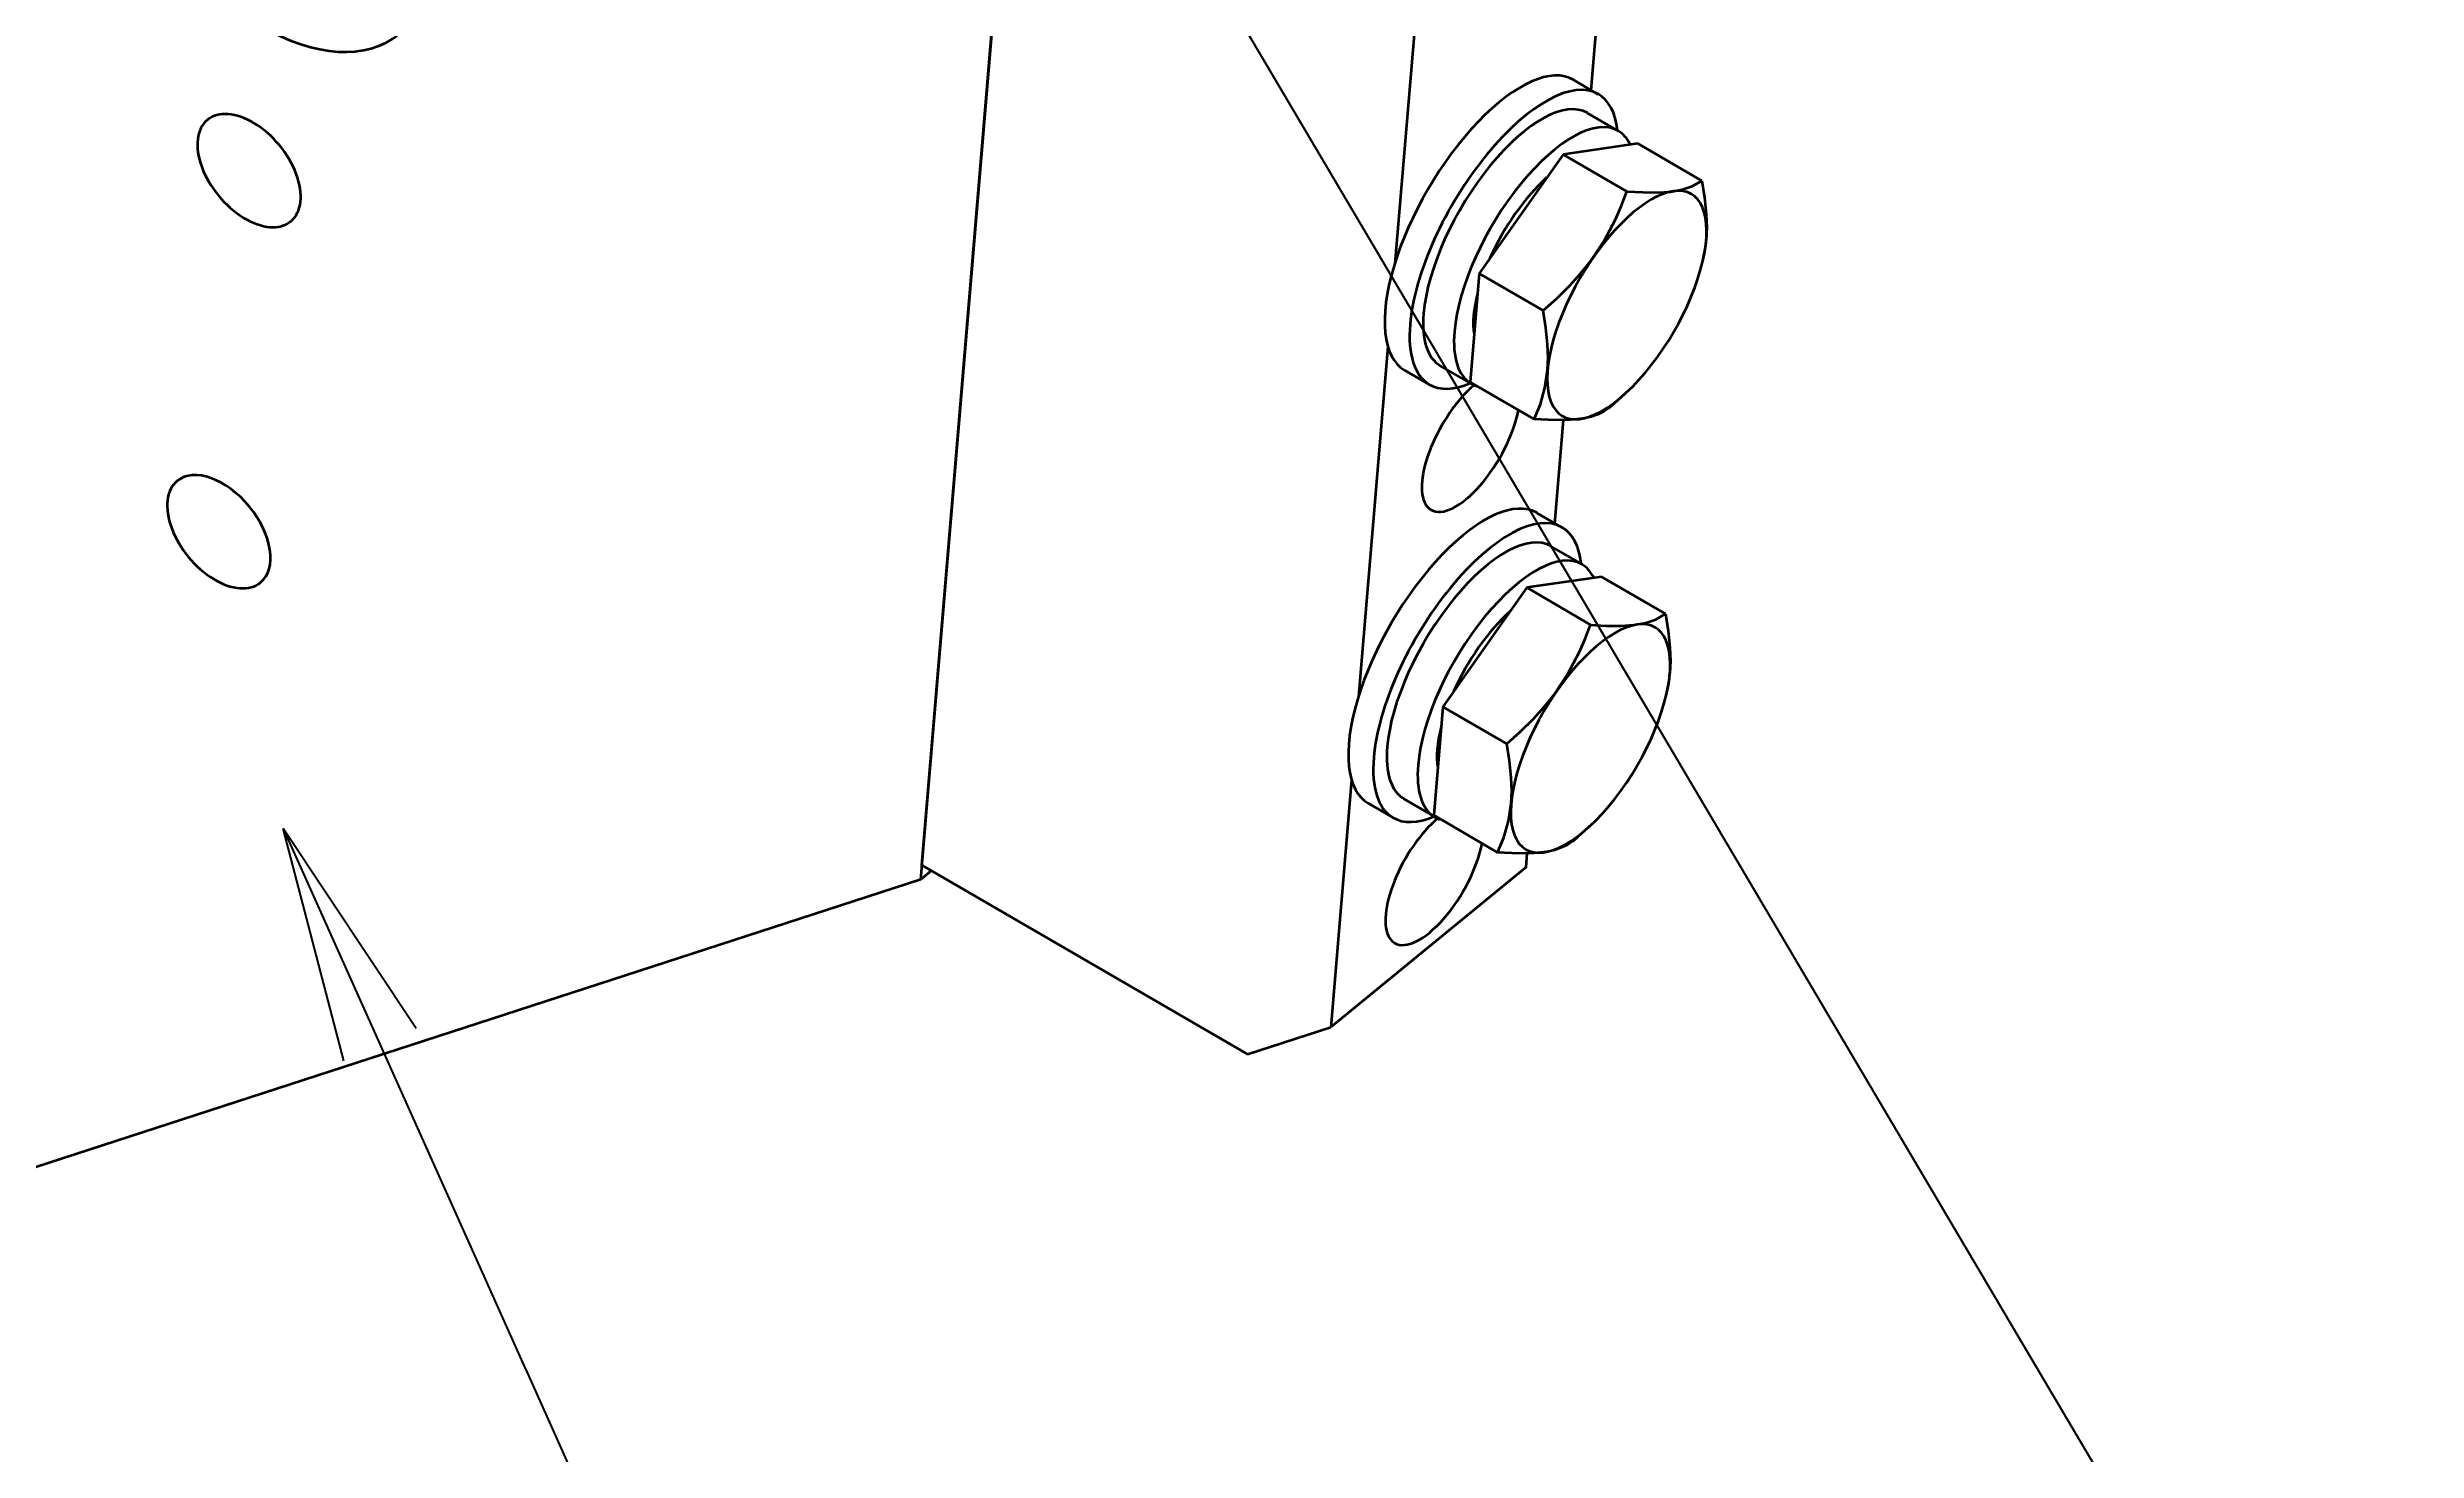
# Model space of a CAD drawing. Header units: millimetres. Extents: x 5606 to 13175, y -3239 to -2051.
# Drawn here: x 6919.1 to 7039, y -2846.2 to -2775.1 of the extents above; entities that cross this region are included whole.
import ezdxf

# ---------------------------------------------------------------- set-up
doc = ezdxf.new("R2010")
doc.units = ezdxf.units.MM
doc.layers.add('word_dim', color=253, linetype='Continuous')
doc.styles.get("Standard").update_dxf_attribs({"font": 'romans.shx', "bigfont": 'bigfont.shx'})
doc.dimstyles.new('RS1-4', dxfattribs={"dimscale": 4, "dimtxt": 3.5, "dimasz": 3, "dimexe": 1, "dimexo": 0, "dimgap": 1, "dimtad": 3, "dimdsep": 46, "dimtxsty": 'Standard', "dimblk1": 'OPEN', "dimblk2": 'OPEN', "dimsah": 1, "dimcen": 0, "dimclrd": 256, "dimclre": 256, "dimclrt": 3, "dimadec": 0, "dimazin": 0, "dimtfac": 1, "dimtmove": 0, "dimatfit": 3, "dimldrblk": 'OPEN', "dimfxl": 0, "dimtolj": 1, "dimtzin": 0, "dimarcsym": 0})

# ---------------------------------------------------------------- blocks, each defined once
blk = doc.blocks.new('A$C25B35021')
at = {"color": 7, "lineweight": 35}
for p, q in [((65.66, -95.24), (62.16, -137.02)), ((72.09, -128.25), (74.74, -96.69)), ((38.22, -167.49), (42.51, -116.29)), ((38.16, -168.22), (42.21, -119.95)), ((38.16, -168.22), (-21.02, -187.47))]:
    blk.add_line(p, q, dxfattribs=at)
at = {"color": 7, "lineweight": 35, "ltscale": 0.036286}
blk.add_line((72.45, -128.46), (71.2, -127.73), dxfattribs=at)
at = {"color": 7, "lineweight": 35, "ltscale": 0.04536}
for p, q in [((73.47, -130.32), (71.9, -129.41)), ((71.63, -152.26), (70.06, -151.35))]:
    blk.add_line(p, q, dxfattribs=at)
at = {"color": 7, "lineweight": 35, "ltscale": 0.184499}
for p, q in [((70.67, -131.5), (66.43, -137.53)), ((68.83, -153.44), (64.59, -159.48))]:
    blk.add_line(p, q, dxfattribs=at)
at = {"color": 7, "lineweight": 35, "ltscale": 0.095606}
for p, q in [((74.46, -130.95), (70.67, -131.5)), ((72.62, -152.89), (68.83, -153.44))]:
    blk.add_line(p, q, dxfattribs=at)
at = {"color": 7, "lineweight": 35, "ltscale": 0.093407}
for p, q in [((70.67, -131.5), (73.9, -133.38)), ((74.46, -130.95), (77.69, -132.83)), ((66.43, -137.53), (69.66, -139.41)), ((69.2, -144.91), (65.97, -143.03)), ((68.83, -153.44), (72.06, -155.32)), ((72.62, -152.89), (75.85, -154.77)), ((64.59, -159.48), (67.82, -161.36)), ((67.36, -166.85), (64.13, -164.97))]:
    blk.add_line(p, q, dxfattribs=at)
at = {"color": 7, "lineweight": 35, "ltscale": 0.137863}
for p, q in [((66.43, -137.53), (65.97, -143.03)), ((64.59, -159.48), (64.13, -164.97))]:
    blk.add_line(p, q, dxfattribs=at)
at = {"color": 7, "lineweight": 35, "ltscale": 0.002214}
for p, q in [((77.75, -136.89), (77.77, -136.8)), ((75.91, -158.83), (75.92, -158.75))]:
    blk.add_line(p, q, dxfattribs=at)
at = {"color": 7, "lineweight": 35, "ltscale": 0.445023}
blk.add_line((61.8, -141.23), (60.32, -158.96), dxfattribs=at)
at = {"color": 7, "lineweight": 35, "ltscale": 0.036292}
for p, q in [((63.9, -143.15), (62.65, -142.42)), ((62.06, -165.09), (60.81, -164.36))]:
    blk.add_line(p, q, dxfattribs=at)
at = {"color": 7, "lineweight": 35, "ltscale": 0.045361}
blk.add_line((66.02, -143.11), (64.45, -142.2), dxfattribs=at)
at = {"color": 7, "lineweight": 35, "ltscale": 0.01057}
for p, q in [((73.85, -143.58), (73.54, -143.87)), ((72.01, -165.53), (71.7, -165.81))]:
    blk.add_line(p, q, dxfattribs=at)
at = {"color": 7, "lineweight": 35, "ltscale": 0.131088}
blk.add_line((70.25, -150.19), (70.69, -144.96), dxfattribs=at)
at = {"color": 7, "lineweight": 35, "ltscale": 0.036289}
blk.add_line((70.61, -150.4), (69.36, -149.67), dxfattribs=at)
at = {"color": 7, "lineweight": 35, "ltscale": 0.314276}
blk.add_line((59.96, -163.17), (58.91, -175.7), dxfattribs=at)
at = {"color": 7, "lineweight": 35, "ltscale": 0.045363}
blk.add_line((64.18, -165.05), (62.61, -164.14), dxfattribs=at)
at = {"color": 7, "lineweight": 35, "ltscale": 0.017686}
blk.add_line((38.71, -167.77), (38.16, -168.22), dxfattribs=at)
at = {"color": 7, "lineweight": 35, "ltscale": 0.476296}
blk.add_line((38.22, -167.49), (54.69, -177.07), dxfattribs=at)
at = {"color": 7, "lineweight": 35, "ltscale": 0.319559}
blk.add_line((68.8, -167.59), (58.91, -175.7), dxfattribs=at)
at = {"color": 7, "lineweight": 35, "ltscale": 0.017091}
blk.add_line((68.8, -167.59), (68.85, -166.91), dxfattribs=at)
at = {"color": 7, "lineweight": 35, "ltscale": 0.11113}
blk.add_line((54.69, -177.07), (58.91, -175.7), dxfattribs=at)
at = {"color": 7, "lineweight": 35}
for points in [[(73.9, -133.38), (74.7, -133.42), (75.44, -133.43), (76.1, -133.39), (76.7, -133.28), (77.2, -133.11), (77.69, -132.83)], [(77.69, -132.83), (77.83, -133.69), (77.92, -134.53), (77.94, -135.2), (77.91, -135.84)], [(69.66, -139.41), (70.36, -138.79), (71.02, -138.14), (71.56, -137.53), (72.07, -136.89), (72.75, -135.87), (73.32, -134.79), (73.63, -134.09), (73.9, -133.38)], [(69.88, -142.43), (69.91, -141.78), (69.89, -141.12), (69.8, -140.28), (69.66, -139.41)], [(69.2, -144.91), (69.52, -144.15), (69.75, -143.32), (69.88, -142.43)], [(72.98, -144.36), (72.73, -144.52), (72.43, -144.67), (72.09, -144.79), (71.69, -144.88), (71.03, -144.95), (70.27, -144.96), (69.2, -144.91)], [(67.82, -161.36), (68.52, -160.73), (69.18, -160.08), (69.72, -159.47), (70.23, -158.84), (70.91, -157.81), (71.48, -156.73), (71.79, -156.03), (72.06, -155.32)], [(72.06, -155.32), (72.86, -155.37), (73.6, -155.37), (74.26, -155.33), (74.86, -155.22), (75.36, -155.05), (75.85, -154.77)], [(75.85, -154.77), (75.99, -155.63), (76.08, -156.47), (76.1, -157.14), (76.07, -157.78)], [(68.04, -164.37), (68.07, -163.73), (68.05, -163.06), (67.96, -162.22), (67.82, -161.36)], [(67.36, -166.85), (67.68, -166.09), (67.91, -165.26), (68.04, -164.37)], [(71.14, -166.3), (70.89, -166.46), (70.59, -166.61), (70.25, -166.73), (69.85, -166.82), (69.19, -166.89), (68.43, -166.91), (67.36, -166.85)]]:
    blk.add_lwpolyline(points, dxfattribs=at)
for centre, radius, start, end in [((71.03, -135.27), 6.91, 347.1851, 355.2946), ((60.02, -129.08), 20.03, 310.3181, 312.4214), ((69.19, -157.21), 6.91, 347.1851, 355.2946), ((58.18, -151.03), 20.03, 310.3181, 312.4214)]:
    blk.add_arc(centre, radius, start, end, dxfattribs=at)
for centre, major_axis, ratio, start_param, end_param in [((5.39, -117.69), (6.34, -7.73), 0.601467, 5.266896, 6.283224), ((66.92, -135.07), (4.28, 7.35), 0.420639, 0.000035, 3.141628), ((68.18, -135.8), (4.28, 7.35), 0.420639, 0.000035, 2.416811), ((4.16, -132.32), (2.11, -2.57), 0.601467, 1.054507, 3.14163), ((68.18, -135.8), (3.72, 6.4), 0.420639, 0.000035, 2.416811), ((68.18, -135.8), (4.28, 7.35), 0.420639, 5.768933, 6.28322), ((4.16, -132.32), (2.11, -2.57), 0.601467, 3.14163, 6.283223), ((69.74, -136.71), (-3.72, -6.4), 0.420639, 3.141628, 5.558403), ((69.74, -136.71), (-3.72, -6.4), 0.420639, 2.86058, 3.141628), ((4.16, -132.32), (2.11, -2.57), 0.601467, 0.000038, 1.054507), ((69.74, -136.71), (2.93, 5.03), 0.420639, 0.918208, 1.820069), ((73.9, -139.13), (3.27, 5.62), 0.420639, 5.350622, 10.357328), ((73.9, -139.13), (3.27, 5.62), 0.420639, 4.074143, 5.350622), ((69.74, -136.71), (2.93, 5.03), 0.420639, 2.173068, 2.664141), ((68.18, -135.8), (4.28, 7.35), 0.420639, 2.416811, 3.141628), ((68.18, -135.8), (3.72, 6.4), 0.420639, 2.416811, 3.141628), ((69.74, -136.71), (-3.72, -6.4), 0.420639, 5.558403, 6.28322), ((66, -146.04), (-2.01, -3.46), 0.420639, 4.019613, 6.058403), ((68.18, -135.8), (4.28, 7.35), 0.420639, 3.141628, 3.655817), ((69.74, -136.71), (-3.72, -6.4), 0.420639, 0.000035, 0.105601), ((66, -146.04), (2.01, 3.46), 0.420639, 3.141564, 5.415999), ((2.63, -150.61), (2.11, -2.57), 0.601467, 0.000038, 3.14163), ((2.63, -150.61), (2.11, -2.57), 0.601467, 3.14163, 4.196099), ((65.08, -157.01), (4.28, 7.35), 0.420639, 0.000035, 3.141628), ((66.34, -157.74), (4.28, 7.35), 0.420639, 0.000035, 2.416811), ((66, -146.04), (2.01, 3.46), 0.420639, 2.916811, 3.141564), ((2.63, -150.61), (2.11, -2.57), 0.601467, 4.196099, 6.283223), ((66.34, -157.74), (3.72, 6.4), 0.420639, 0.000035, 2.416811), ((66.34, -157.74), (4.28, 7.35), 0.420639, 5.768933, 6.28322), ((67.9, -158.66), (-3.72, -6.4), 0.420639, 3.141628, 5.558403), ((67.9, -158.66), (-3.72, -6.4), 0.420639, 2.86058, 3.141628), ((67.9, -158.66), (2.93, 5.03), 0.420639, 0.918208, 1.820069), ((72.06, -161.08), (3.27, 5.62), 0.420639, 5.350622, 10.357328), ((72.06, -161.08), (3.27, 5.62), 0.420639, 4.074143, 5.350622), ((67.9, -158.66), (2.93, 5.03), 0.420639, 2.173068, 2.664141), ((66.34, -157.74), (3.72, 6.4), 0.420639, 2.416811, 3.141628), ((66.34, -157.74), (4.28, 7.35), 0.420639, 2.416811, 3.141628), ((67.9, -158.66), (-3.72, -6.4), 0.420639, 5.558403, 6.28322), ((64.16, -167.98), (-2.01, -3.46), 0.420639, 4.019613, 6.058403), ((66.34, -157.74), (4.28, 7.35), 0.420639, 3.141628, 3.655817), ((67.9, -158.66), (-3.72, -6.4), 0.420639, 0.000035, 0.105601), ((64.16, -167.98), (2.01, 3.46), 0.420639, 3.141564, 5.415999), ((64.16, -167.98), (2.01, 3.46), 0.420639, 2.916811, 3.141564)]:
    blk.add_ellipse(centre, major_axis=major_axis, ratio=ratio, start_param=start_param, end_param=end_param, dxfattribs=at)
blk = doc.blocks.new('aa1')
for p, q in [((-0.4, 0.0667), (0, 0)), ((0, 0), (-1, 0)), ((-0.4, -0.0667), (0, 0))]:
    blk.add_line(p, q)
blk = doc.blocks.new('aa2')
blk.add_circle((0, 0), 1)
blk = doc.blocks.new('*D274')
at = {"layer": 'DEFPOINTS', "color": 0, "linetype": 'Continuous', "ltscale": 2}
for p in [(6989.3, -2766.7), (7155.88, -2776.31), (7155.88, -2776.31)]:
    blk.add_point(p, dxfattribs=at)
at = {"layer": 'word_dim', "linetype": 'Continuous', "lineweight": -2, "ltscale": 2}
blk.add_line((7019.25, -2768.43), (7125.93, -2774.58), dxfattribs=at)
at = {"layer": 'word_dim', "linetype": 'Continuous', "lineweight": -2, "ltscale": 2, "xscale": 30, "yscale": 30, "zscale": 30}
for name, p, rotation in [('aa2', (7155.88, -2776.31), 356.7003865598564), ('aa1', (6989.3, -2766.7), 176.7003865598564)]:
    blk.add_blockref(name, p, dxfattribs=dict(at, rotation=rotation))
at = {"layer": 'word_dim', "color": 3, "linetype": 'Continuous', "ltscale": 2, "insert": (7072.59, -2771.51), "char_height": 0.000004, "attachment_point": 5, "rotation": 356.7004}
blk.add_mtext('\\A1;166.85', dxfattribs=at)
blk = doc.blocks.new('_Open')
at = {"color": 0, "lineweight": -2}
for p, q in [((-1, 0.1667), (0, 0)), ((-1, -0.1667), (0, 0)), ((0, 0), (-1, 0))]:
    blk.add_line(p, q, dxfattribs=at)
blk = doc.blocks.new('*D275')
at = {"layer": 'DEFPOINTS', "color": 0, "linetype": 'Continuous', "ltscale": 2}
for p in [(6931, -2814.71), (6996.99, -2961.96), (6996.99, -2961.96)]:
    blk.add_point(p, dxfattribs=at)
at = {"layer": 'word_dim', "linetype": 'Continuous', "lineweight": -2, "ltscale": 2}
blk.add_line((6943.27, -2842.08), (6984.72, -2934.59), dxfattribs=at)
at = {"layer": 'word_dim', "linetype": 'Continuous', "lineweight": -2, "ltscale": 2, "xscale": 30, "yscale": 30, "zscale": 30}
for name, p, rotation in [('aa1', (6931, -2814.71), 114.1387182448988), ('aa2', (6996.99, -2961.96), 294.1387182448988)]:
    blk.add_blockref(name, p, dxfattribs=dict(at, rotation=rotation))
at = {"layer": 'word_dim', "color": 3, "linetype": 'Continuous', "ltscale": 2, "insert": (6963.99, -2888.34), "char_height": 0.000004, "attachment_point": 5, "rotation": 294.1387}
blk.add_mtext('\\A1;161.36', dxfattribs=at)
blk = doc.blocks.new('*D276')
at = {"layer": 'DEFPOINTS', "color": 0, "linetype": 'Continuous', "ltscale": 2}
for p in [(6951.78, -2726.96), (7063.08, -2915.31), (7063.08, -2915.31)]:
    blk.add_point(p, dxfattribs=at)
at = {"layer": 'word_dim', "linetype": 'Continuous', "lineweight": -2, "ltscale": 2}
blk.add_line((6967.04, -2752.79), (7047.82, -2889.48), dxfattribs=at)
at = {"layer": 'word_dim', "linetype": 'Continuous', "lineweight": -2, "ltscale": 2, "xscale": 30, "yscale": 30, "zscale": 30}
for name, p, rotation in [('aa1', (6951.78, -2726.96), 120.5798431427092), ('aa2', (7063.08, -2915.31), 300.5798431427091)]:
    blk.add_blockref(name, p, dxfattribs=dict(at, rotation=rotation))
at = {"layer": 'word_dim', "color": 3, "linetype": 'Continuous', "ltscale": 2, "insert": (7007.43, -2821.13), "char_height": 0.000004, "attachment_point": 5, "rotation": 300.5798}
blk.add_mtext('\\A1;218.78', dxfattribs=at)

msp = doc.modelspace()

# ---------------------------------------------------------------- block references
at = {"layer": 'word_dim', "linetype": 'Continuous', "ltscale": 2}
msp.add_blockref('A$C25B35021', (6925.123, -2649.07), dxfattribs=at)

# ---------------------------------------------------------------- dimensions: what is measured, and where the dimension line sits
at = {"layer": 'word_dim', "color": 3, "linetype": 'Continuous', "ltscale": 2}
for p1, p2, picture, middle in [((6951.782, -2726.958), (7063.084, -2915.311), '*D276', (7007.433, -2821.135)), ((6989.304, -2766.703), (7155.88, -2776.307), '*D274', (7072.592, -2771.505)), ((6930.997, -2814.708), (6996.987, -2961.962), '*D275', (6963.992, -2888.335))]:
    dim = msp.add_aligned_dim(p1=p1, p2=p2, distance=0, dimstyle='RS1-4', override={"dimtxt": 1e-06, "dimasz": 7.5, "dimgap": 0, "dimblk1": 'aa1', "dimblk2": 'aa2', "dimse1": 1, "dimse2": 1}, dxfattribs=at)
    dim.commit()
    dim.dimension.update_dxf_attribs({"geometry": picture, "text_midpoint": middle})

doc.saveas('drawing.dxf')
